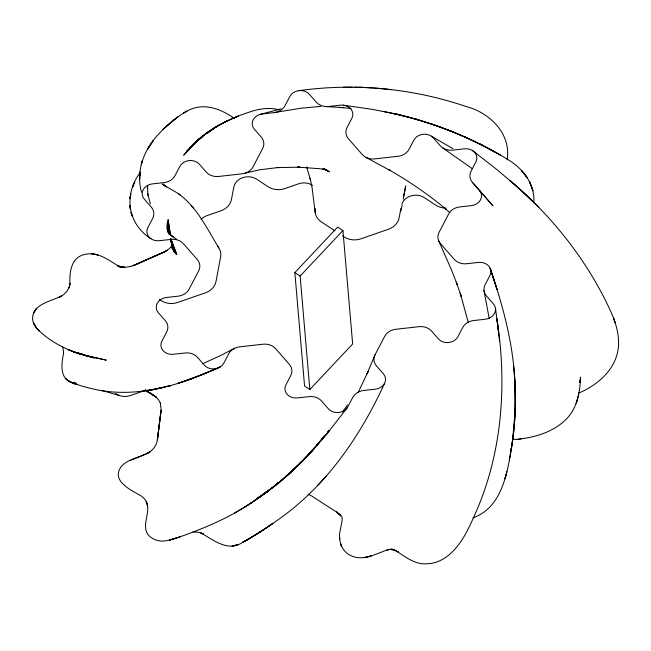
<?xml version="1.0" encoding="UTF-8"?>
<svg xmlns="http://www.w3.org/2000/svg" width="651" height="651" viewBox="0 0 651 651"><rect width="100%" height="100%" fill="white"/><g stroke="black" fill="none" stroke-linecap="round" stroke-linejoin="round"><path stroke-width="0.98" d="M63.627 353.379L62.878 346.95M533.836 202.86C535.236 185.242 523.713 169.244 509.204 160.374C473.879 138.492 434.762 122.77 394.221 113.689C431.418 121.835 467.166 136.14 500.212 154.995L479.722 143.936L483.18 145.767L463.764 136.425L467.239 138.036L448.116 129.988L451.574 131.38L431.963 124.203L435.397 125.383L414.427 118.759L417.804 119.703L394.221 113.689M507.137 159.772C511.385 133.585 489.609 112.55 465.961 106.463C412.514 88.267 354.941 82.905 299.021 90.635M63.635 353.184C61.601 362.998 59.168 377.954 71.244 382.324C80.398 386.1 90.09 388.37 99.758 390.388C141.324 397.533 182.85 384.163 220.209 366.936L202.632 374.439L177.764 383.398L192.517 378.426L189.433 379.46L217.556 368.206M512.939 437.944C515.657 417.381 515.95 396.565 514.485 375.887C516.284 400.479 515.34 425.282 511.19 449.605L512.939 437.944L511.19 449.605M512.687 439.702L515.242 409.699L515.169 411.383L514.803 380.965M518.025 439.319C534.756 437.228 552.072 432.508 564.653 420.684C576.908 409.723 580.017 392.716 580.57 377.051L579.732 382.308L580.147 380.111L579.699 381.828M172.116 247.697L172.32 246.281M81.139 353.794L84.394 355.023L76.899 352.565L89.439 356.618L74.523 352.134L67.631 349.416L74.523 352.134L94.704 357.977C73.823 353.265 53.122 344.77 37.758 329.439C34.967 326.566 32.819 322.872 32.55 318.811C32.566 303.846 51.283 301.258 61.544 296.05L58.793 297.401L63.277 294.87L66.695 291.656L69.177 287.441L68.998 287.848L70.039 283.429L69.966 283.934C69.266 270.979 71.561 255.851 86.982 254.045C99.66 252.189 110.165 261.401 120.394 267.187L117.587 265.608L119.8 266.739L117.717 265.836L124.748 267.382L120.834 266.991L126.351 267.211L131.274 266.292L165.956 251.327L133.162 265.803L165.053 251.416L169.057 248.959L172.295 245.248L171.473 246.623M69.641 286.139L70.039 283.429M147.777 185.576L147.346 188.44L147.59 186.593L147.85 195.219L147.631 193.51L150.348 203.771M509.334 459.94L511.507 447.815C507.219 473.887 501.636 507.658 473.057 517.83M403.262 199.182L405.711 185.95L403.335 197.701M400.91 208.41L399.128 217.873A16.999 14.306 -4.9 0 1 388.427 229.258L360.955 238.795A16.999 14.306 -4.9 0 1 344.192 236.956L342.499 235.841M400.756 211.266L402.131 205.041M505.705 476.093L506.885 471.576M578.617 394.832L576.192 403.62L577.209 399.966M375.114 354.64A13.598 11.441 -4.9 0 0 376.514 366L383.415 373.861A11.336 9.537 -4.9 0 1 375.424 389.16L363.722 390.478A13.598 11.441 -4.9 0 0 352.72 397.468L347.919 406.647A11.336 9.537 -4.9 0 1 328.421 408.836L321.521 400.975A13.598 11.441 -4.9 0 0 309.111 396.614L297.417 397.932A11.336 9.537 -4.9 0 1 285.911 384.831L290.712 375.651A13.598 11.441 -4.9 0 0 289.304 364.291L275.503 348.57A13.598 11.441 -4.9 0 0 263.102 344.208L239.698 346.837A13.598 11.441 -4.9 0 0 228.696 353.827L223.903 363.006A11.336 9.537 -4.9 0 1 204.398 365.203L197.497 357.342A13.598 11.441 -4.9 0 0 185.096 352.972L173.394 354.29A11.336 9.537 -4.9 0 1 161.887 341.189L166.689 332.01A13.598 11.441 -4.9 0 0 165.289 320.65L158.38 312.789A11.336 9.537 -4.9 0 1 166.379 297.499L178.081 296.181A13.598 11.441 -4.9 0 0 189.083 289.182L198.677 270.832A13.598 11.441 -4.9 0 0 197.277 259.472L183.468 243.751A13.598 11.441 -4.9 0 0 171.067 239.381L159.365 240.699A11.336 9.537 -4.9 0 1 147.867 227.598L152.659 218.419A13.598 11.441 -4.9 0 0 151.26 207.059L144.359 199.198A11.336 9.537 -4.9 0 1 152.358 183.907L164.06 182.589A13.598 11.441 -4.9 0 0 175.054 175.591L179.855 166.42A11.336 9.537 -4.9 0 1 199.352 164.223L206.261 172.084A13.598 11.441 -4.9 0 0 218.663 176.454L242.058 173.817A13.598 11.441 -4.9 0 0 253.06 166.827L262.662 148.469A13.598 11.441 -4.9 0 0 261.254 137.109L254.354 129.248A11.336 9.537 -4.9 0 1 262.353 113.958L274.055 112.639A13.598 11.441 -4.9 0 0 285.048 105.641L289.85 96.47A11.336 9.537 -4.9 0 1 309.355 94.273L316.256 102.134A13.598 11.441 -4.9 0 0 328.657 106.504L340.359 105.185A11.336 9.537 -4.9 0 1 351.857 118.287L347.064 127.466A13.598 11.441 -4.9 0 0 348.464 138.826L362.273 154.547A13.598 11.441 -4.9 0 0 374.675 158.909L398.07 156.281A13.598 11.441 -4.9 0 0 409.072 149.282L413.873 140.103A11.336 9.537 -4.9 0 1 433.371 137.914L440.271 145.775A13.598 11.441 -4.9 0 0 452.681 150.137L464.375 148.827A11.336 9.537 -4.9 0 1 475.881 161.928L471.08 171.107A13.598 11.441 -4.9 0 0 472.488 182.459L479.388 190.328A11.336 9.537 -4.9 0 1 471.389 205.618L459.687 206.937A13.598 11.441 -4.9 0 0 448.694 213.927L439.091 232.285A13.598 11.441 -4.9 0 0 440.499 243.645L454.3 259.367A13.598 11.441 -4.9 0 0 466.702 263.728L478.404 262.418A11.336 9.537 -4.9 0 1 489.91 275.519L485.109 284.69A13.598 11.441 -4.9 0 0 486.509 296.05L493.409 303.911A11.336 9.537 -4.9 0 1 485.418 319.21L473.716 320.528A13.598 11.441 -4.9 0 0 462.715 327.518L457.913 336.697A11.336 9.537 -4.9 0 1 438.416 338.886L431.515 331.025A13.598 11.441 -4.9 0 0 419.114 326.664L395.71 329.292A13.598 11.441 -4.9 0 0 384.708 336.29L375.114 354.64L367.034 373.861L368.352 370.948L358.123 392.561M384.586 383.333C360.223 436.479 325.907 486.557 277.375 520.279C266.113 528.189 254.647 535.863 242.522 542.405C228.086 552.365 213.308 539.923 200.825 532.9L203.193 533.828M140.291 172.393C123.552 194.234 127.205 223.806 151.024 238.795M342.556 411.961L347.561 404.889M347.252 407.738L328.08 432.305L311.162 451.884L328.942 431.206L311.162 451.884M327.697 431.768L328.845 430.319M321.146 439.889L324.849 435.373C302.406 464.668 274.104 489.21 242.66 508.398C224.351 519.547 204.528 527.92 184.445 535.293C176.755 537.71 169.114 541.307 160.887 541.071C156.484 540.607 152.188 538.93 149.038 535.749C142.333 528.775 147.183 518.66 147.647 510.449C148.493 504.956 146.027 499.398 141.56 496.135C131.526 490.325 109.873 480.82 121.729 465.994C129.313 458.052 141.413 457.604 150.267 451.574L147.631 453.21C152.554 450.573 156.549 445.845 157.257 440.19L161.131 410.106L157.436 439.856L161.106 409.691L160.366 402.969L160.691 403.864L158.502 399.673L155.646 396.711L156.362 397.273L145.1 390.12M315.401 446.635L302.064 461.526L310.56 452.128L309.233 453.544M316.687 445.138L319.91 441.394M317.712 485.361L326.411 476.003M305.962 457.458L312.187 450.785M294.846 272.582L337.657 227.053L342.931 230.535L352.655 343.98L309.843 389.51L304.57 386.035L294.846 272.582L300.119 276.065L309.843 389.51M300.119 276.065L342.931 230.535M306.572 456.384L292.641 470.714L301.828 461.356L288.149 474.815L278.237 483.254L291.51 471.316M288.149 474.815L297.67 465.481L290.362 472.398M288.906 473.782L282.518 479.697M194.022 143.879L189.71 147.81C206.001 130.29 227.76 118.97 250.334 111.785C259.464 108.684 269.514 107.195 278.954 109.783M195.463 142.569L203.381 135.367L197.44 140.632M292.299 470.527L293.617 469.322M195.951 141.951L192.981 144.587L196 142.032M285.813 476.304L289.028 473.489M197.505 140.754L207.319 132.462L218.712 125.277L207.319 132.462L196.374 141.584L201.94 137.377M280.548 480.723L282.038 479.502M271.036 488.307L272.492 487.16M276.862 483.709L278.327 482.554L274.421 485.638M269.734 489.324L258.097 498.357L279.556 482.188L265.966 492.726L267.382 491.684L250.366 503.565L267.219 491.318M207.506 133.162L215.465 127.148L227.817 120.541L215.465 127.148L207.49 133.081M257.877 498.096L260.197 496.371M262.361 494.76L263.858 493.645L262.263 494.76M264.07 493.491L267.162 491.188M256.689 498.633L259.879 496.42M264.64 529.003L259.057 532.591L272.834 523.461L265.339 528.531M244.255 507.414L251.896 502.556L234.881 512.923L236.533 511.955M164.711 251.595L167.315 250.244M234.669 348.269L220.705 355.495L202.664 363.754M61.104 296.27L61.544 296.05M578.511 393.147C598.098 385.058 616.896 368.572 618.45 346.153C619.288 334.435 615.83 322.969 611.167 312.358C588.065 261.474 552.666 216.604 510.058 180.604L523.306 192.338L538.58 207.156M234.49 117.766L238.185 116.106L224.351 122.315M130.07 460.558L146.377 453.788M176.177 538.052L169.415 540.102L180.36 536.733M259.529 114.592L281.02 108.855M245.451 173.06L259.749 169.765L279.108 167.429M167.437 386.393L170.855 385.571L150.031 390.136L161.806 387.866L158.258 388.598M274.055 112.639L300.86 108.229L320.813 106.406M146.337 390.624L153.701 389.501L142.569 391.161M276.838 167.624L299.859 167.177L297.385 167.087L319.535 168.707L325.305 169.504L322.676 169.081L327.477 170.481L324.003 168.723M343.264 87.307L352.313 87.161M359.572 87.307L363.071 87.372L354.339 87.218M192.997 531.867L198.392 532.306L203.332 533.893M364.625 87.478L373.096 87.901M325.175 106.512L343.598 107.651M378.898 88.406L382.544 88.691L374.268 88.031M339.96 107.423L351.06 108.465M383.423 88.829L391.552 89.683M343.256 105.177L373.121 109.482L397.509 114.364L382.69 111.329M75.955 383.398L74.491 383.073L76.159 383.39M74.491 383.073L76.257 383.406M101.556 390.356L119.434 395.556M308.069 494.223L311.447 495.859L337.495 512.687L340.929 515.584L336.583 511.938L337.495 512.687M366.122 157.469L389.868 170.326L388.256 169.382C408.73 181.027 428.268 194.332 446.326 209.484L444.625 208.06L449.841 212.617M324.475 169.032L328.039 170.953L324.54 169.048M324.084 168.959L329.422 171.897L324.19 169.008M234.246 118.458C221.348 108.937 203.861 102.419 188.554 110.296C176.177 116.773 165.525 126.335 156.273 136.694C143.171 151.659 135.847 172.556 141.552 192.2M431.385 136.181L452.966 148.688M145.319 390.152L153.131 394.84L145.295 390.128M145.157 390.169L155.361 396.508L154.409 395.898M334.915 230.836L321.358 221.893A16.999 14.306 -4.9 0 1 315.296 208.67M159.43 299.493L161.057 300.567A16.999 14.306 -4.9 0 0 177.829 302.406L205.301 292.869A16.999 14.306 -4.9 0 0 216.002 281.484L220.64 256.876A16.999 14.306 -4.9 0 0 217.418 246.07M218.777 247.811C206.855 228.444 196.545 205.976 177.105 192.851L162.579 184.355L165.834 186.455L162.66 183.964L166.42 187.073M180.596 195.202L178.586 193.835M442.664 147.858L472.431 168.788M176.665 239.308L171.726 235.882L173.15 236.988L168.446 232.48L169.952 234.694L167.201 229.722L168.666 233.229L167.079 227.411L169.081 233.969M472.724 150.731L497.388 169.976L517.48 187.057M336.583 511.938L341.214 516.471M516.308 186.04L533.82 202.371M472.488 182.459L492.88 205.781L479.388 190.328M193.201 207.962L191.134 205.423M438.831 241.106L451.468 269.856L457.45 285.244L456.27 282.086L461.25 296.433L460.208 293.121L468.346 322.684M147.175 503.76L146.255 501.604L147.598 506.022M170.774 238.795L176.746 254.557L171.132 239.674M168.682 233.164L167.624 230.373L168.633 233.204M306.629 166.851L310.6 180.311L310.153 178.203L312.114 187.976L315.165 212.34M170.578 238.966L175.379 253.337L170.66 238.95M490.577 269.359L496.998 289.402L490.13 268.171L493.954 279.661L493.556 278.425C504.029 310.543 512.597 343.614 514.607 377.474L513.566 365.317M168.772 233.188L167.193 228.395L168.658 233.066M170.708 239.617L174.818 252.71L170.806 239.592M170.416 238.795L174.322 252.075L170.66 238.771M169.35 234.018L166.998 225.466L169.244 234.23M170.489 239.096L173.483 250.781L170.757 239.104M169.618 234.238L167.12 223.529L169.455 234.091M170.513 238.893L172.849 249.463L170.928 239.503M484.002 290.574L489.227 318.624M169.968 234.523L167.47 221.576L169.854 234.344M170.765 239.251L172.417 248.088L171.213 240.227M170.513 235.621L168.056 219.582L170.464 235.312M171.278 240.634L172.352 248.649L172.23 246.005M339.643 538.743C340.204 545.359 343.728 551.95 349.799 555.01C362.428 562.326 376.465 553.334 388.517 549.517L387.085 549.916L392.301 549.2L389.404 549.42L394.612 549.916L391.666 549.241L398.274 551.958L395.173 550.217C404.751 556.418 414.809 564.889 427.032 563.766C435.356 563.628 443.364 559.844 449.572 554.432C461.054 544.496 467.792 530.5 473.847 516.878C502.198 455.139 507.389 385.18 496.884 318.648L498.406 330.749L495.509 308.476M498.259 329.414L499.488 340.945M514.485 375.887L514.892 382.56M172.279 247.16L172.352 248.649M445.821 208.092A16.999 14.306 -4.9 0 1 435.755 205.146L424.338 197.619A14.167 11.921 -4.9 0 0 401.846 204.08M521.549 438.514A14.167 11.921 -4.9 0 1 512.418 439.018M340.025 538.938A14.167 11.921 -4.9 0 1 339.61 533.649L341.93 521.345A16.999 14.306 -4.9 0 0 341.913 516.756M146.109 390.201A16.999 14.306 -4.9 0 0 144.058 390.787L130.322 395.564A14.167 11.921 -4.9 0 1 115.552 393.456M201.094 219.387A14.167 11.921 -4.9 0 1 207.026 215.619L220.754 210.843A16.999 14.306 -4.9 0 0 231.463 199.466L233.782 187.162A14.167 11.921 -4.9 0 1 256.673 179.212L268.09 186.739A16.999 14.306 -4.9 0 0 284.853 188.578L298.589 183.81A14.167 11.921 -4.9 0 1 312.561 185.348M139.729 174.745L139.705 179.098L139.729 174.745M139.835 173.418L139.688 176.193L139.916 171.937L139.835 173.418M130.265 197.066L130.045 198.726L130.77 193.721L130.265 197.066M506.201 474.253L504.956 478.754L506.201 474.253M141.739 162.726L141.291 164.231L142.471 160.349L141.739 162.726M133.3 185.348L132.625 187.032L134.765 181.914L133.3 185.348M35.553 309.77L33.486 313.277L36.049 308.948L35.553 309.77M148.282 148.143L147.386 149.608L153.359 140.404L148.282 148.143M192.2 145.808L183.704 155.198L199.531 138.508L186.601 151.325L195.788 141.967L192.2 145.808M164.491 128.068L163.076 129.37L173.076 120.63L164.491 128.068M176.494 118.01L171.53 121.908L178.105 116.757L176.494 118.01M260.555 531.672L254.956 535.163L260.555 531.672M256.584 534.194L245.639 540.704L256.584 534.194M249.357 538.572L242.522 542.405L249.357 538.572M185.502 111.899L183.696 112.916L187.008 111.052L185.502 111.899M237.827 544.635L232.228 546.124L237.827 544.635M367.074 556.979L364.414 557.687L371.273 555.897L367.074 556.979M93.581 254.11L91.571 253.76L98.041 254.907L93.581 254.11M106.121 360.101L85.541 355.495L106.121 360.101M79.886 353.916L72.749 351.491L79.886 353.916M77.135 384.546L71.244 382.324L77.135 384.546M75.207 383.878L69.909 381.746L66.011 378.923L69.909 381.746L75.207 383.878M38.417 330.09L37.001 328.625L39.19 330.879L38.417 330.09M524.682 174.403L521.427 170.342L527.196 177.585L524.682 174.403M36.358 327.868L33.51 323.108L36.358 327.868M341.083 544.936L340.603 543.666L341.702 546.588L341.083 544.936M531.607 187.203L529.776 182.134L532.909 190.873L531.607 187.203M614.08 319.698L613.437 317.891L615.081 322.505L614.08 319.698M176.014 253.955L170.643 238.868L176.014 253.955M132.072 215.758L131.03 212.495L132.072 215.758M130.298 208.881L129.948 205.561L130.298 208.881"/></g></svg>
